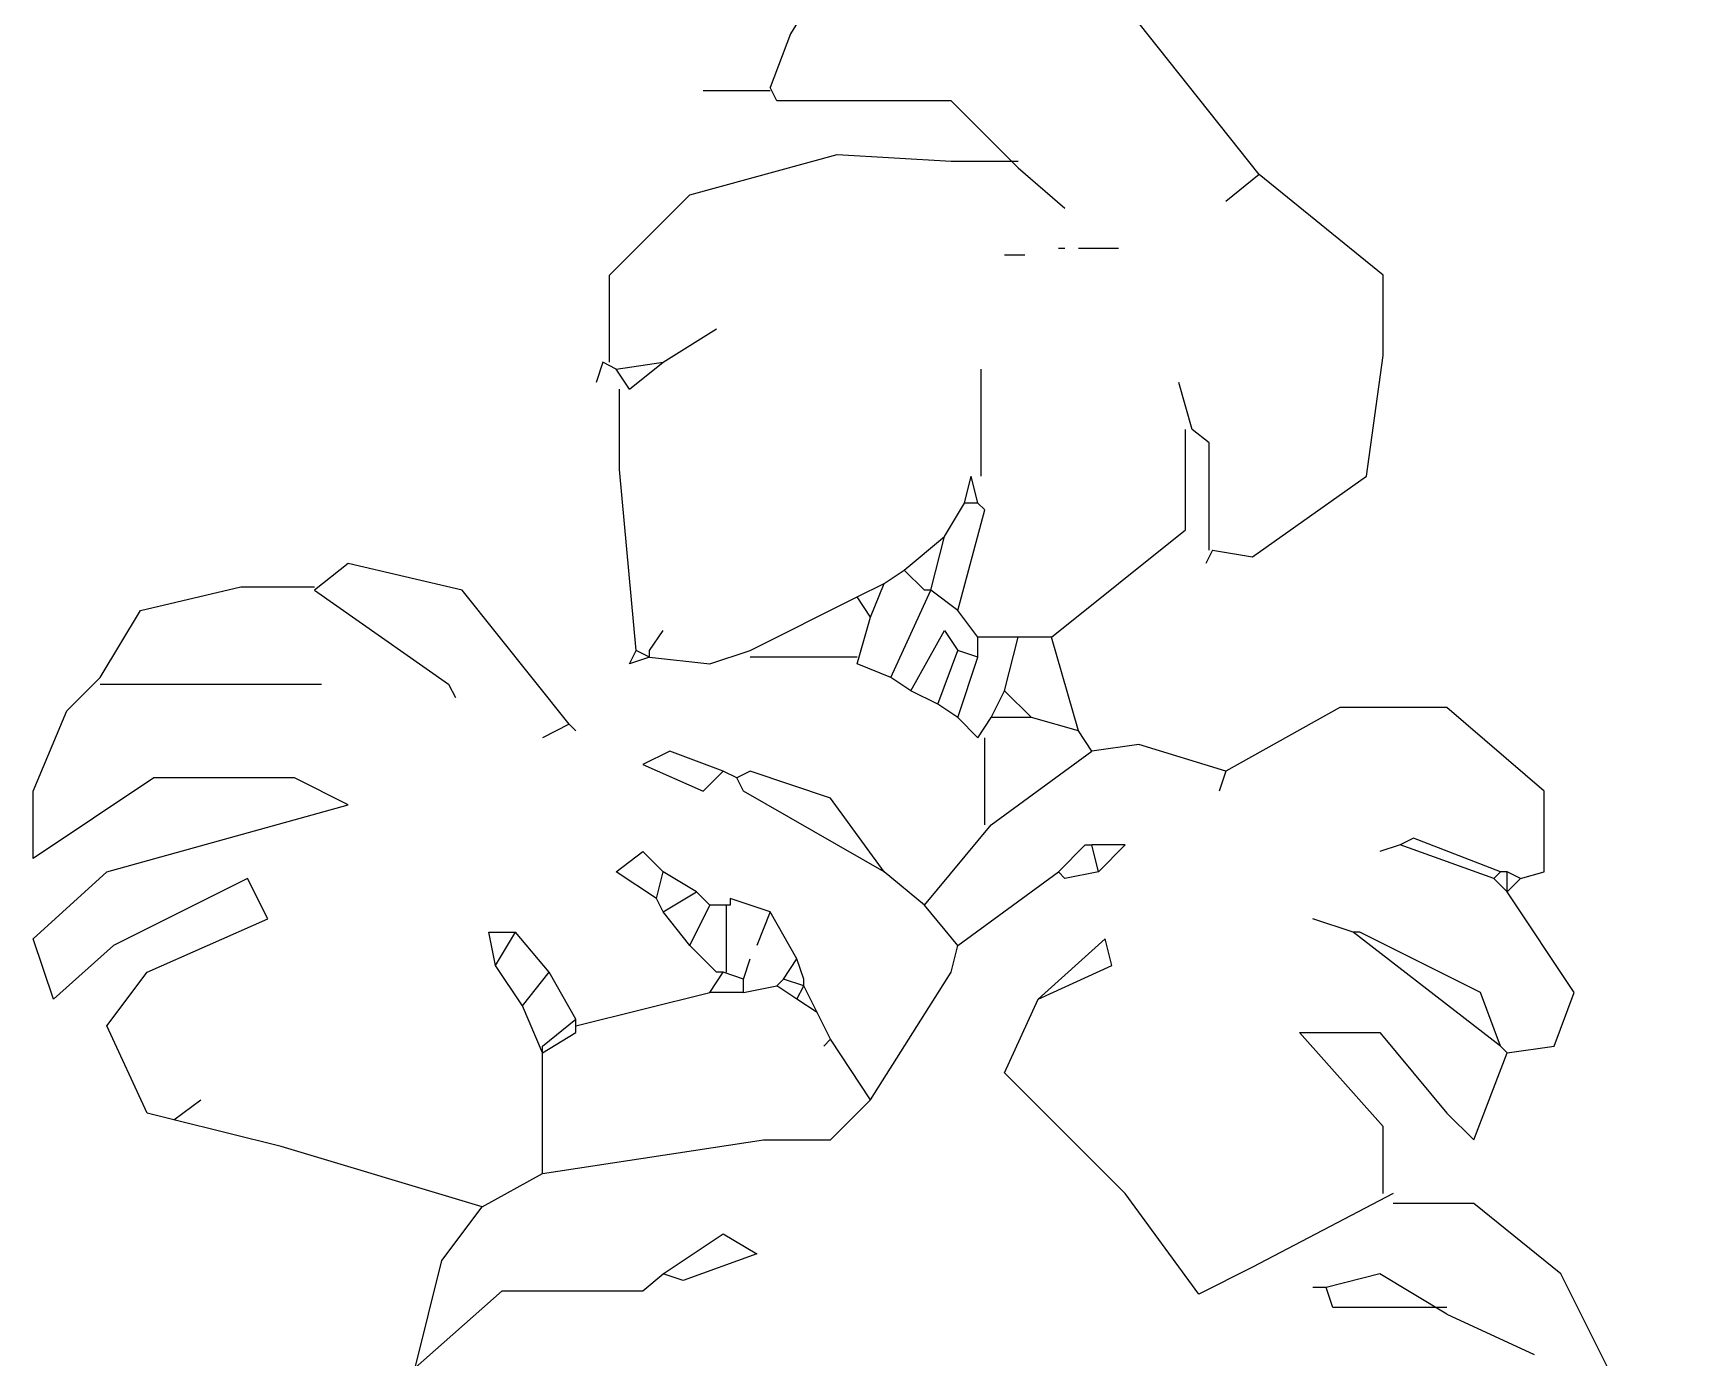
# Model space of a CAD drawing. Header units: millimetres. Extents: x 284148 to 331264, y 78716 to 101523.
# Drawn here: x 289113 to 290022, y 86199 to 86924 of the extents above; entities that cross this region are included whole.
import ezdxf

# ---------------------------------------------------------------- set-up
doc = ezdxf.new("R2010")
doc.units = ezdxf.units.MM

# ---------------------------------------------------------------- blocks, each defined once
blk = doc.blocks.new('A$C5D3F273F')
at = {"linetype": 'Continuous'}
for points in [[(1088.97, 2229.33), (989.94, 2354), (909.28, 2372.33), (861.62, 2354), (832.32, 2306.34), (821.29, 2277)], [(821.29, 2275.17), (784.67, 2275.17)], [(956.93, 2233), (920.31, 2269.67), (825, 2269.67), (821.29, 2277)], [(733.3, 2126.66), (733.3, 2174.33), (777.3, 2218.34), (857.96, 2240.33), (920.31, 2236.67), (956.93, 2236.67)], [(956.93, 2233), (982.62, 2211)], [(1063.28, 2024), (1085.3, 2020.34), (1147.66, 2064.33), (1156.84, 2130.33), (1156.84, 2174.33), (1088.97, 2229.33)], [(1088.97, 2229.33), (1070.61, 2214.66)], [(960.65, 2185.33), (949.61, 2185.33)], [(982.62, 2189), (979, 2189)], [(1011.96, 2189), (989.94, 2189)], [(762.65, 2126.66), (791.99, 2145)], [(729.64, 2126.66), (725.98, 2115.66)], [(736.96, 2123), (729.64, 2126.66)], [(736.96, 2123), (762.65, 2126.66)], [(744.34, 2112), (736.96, 2123)], [(744.34, 2112), (762.65, 2126.66)], [(936.82, 2064.33), (936.82, 2123)], [(747.95, 1968.99), (738.77, 2067.99), (738.77, 2112)], [(1052.3, 2090), (1044.97, 2115.66)], [(975.29, 1976.33), (1048.63, 2035), (1048.63, 2090)], [(1061.48, 2024), (1061.48, 2082.67), (1052.3, 2090)], [(927.64, 2049.67), (931.3, 2064.33)], [(934.96, 2049.67), (931.3, 2064.33)], [(916.6, 2031.34), (927.64, 2049.67)], [(923.98, 1991), (938.67, 2046), (934.96, 2049.67)], [(934.96, 2049.67), (927.64, 2049.67)], [(894.63, 2013), (916.6, 2031.34)], [(909.28, 2002), (916.6, 2031.34)], [(1063.28, 2024), (1059.67, 2016.66)], [(711.33, 1928.66), (652.64, 2002), (590.33, 2016.66), (571.97, 2002)], [(883.64, 2005.66), (894.63, 2013)], [(905.66, 2002), (894.63, 2013)], [(454.64, 1954.33), (476.66, 1991), (531.64, 2003.83), (571.97, 2003.83)], [(571.97, 2002), (645.31, 1950.67), (648.98, 1943.34)], [(868.95, 1998.33), (883.64, 2005.66)], [(876.27, 1987.33), (883.64, 2005.66)], [(887.31, 1954.33), (909.28, 2002)], [(909.28, 2002), (905.66, 2002)], [(923.98, 1991), (909.28, 2002)], [(810.3, 1968.99), (868.95, 1998.33)], [(876.27, 1987.33), (868.95, 1998.33)], [(868.95, 1961.67), (876.27, 1987.33)], [(934.96, 1976.33), (923.98, 1991)], [(755.27, 1968.99), (762.65, 1979.99)], [(898.34, 1947), (916.6, 1979.99), (923.98, 1968.99)], [(934.96, 1965.33), (934.96, 1976.33)], [(956.93, 1976.33), (934.96, 1976.33)], [(949.61, 1947), (956.93, 1976.33)], [(975.29, 1976.33), (956.93, 1976.33)], [(989.94, 1925), (975.29, 1976.33)], [(755.27, 1965.33), (744.34, 1961.67), (747.95, 1968.99)], [(755.27, 1965.33), (747.95, 1968.99)], [(755.27, 1965.33), (755.27, 1968.99)], [(755.27, 1965.33), (788.28, 1961.67), (810.3, 1968.99)], [(868.95, 1965.33), (810.3, 1965.33)], [(912.99, 1939.66), (923.98, 1968.99)], [(934.96, 1965.33), (923.98, 1968.99)], [(923.98, 1932.34), (934.96, 1965.33)], [(887.31, 1954.33), (868.95, 1961.67)], [(494.97, 1712.33), (480.27, 1716), (458.3, 1763.67), (480.27, 1792.99), (546.29, 1822.33), (535.3, 1844.34), (461.96, 1807.67), (429, 1778.33), (417.97, 1811.33), (458.3, 1848), (590.33, 1884.67), (560.94, 1899.33), (483.98, 1899.33), (417.97, 1855.33), (417.97, 1892), (436.33, 1936), (454.64, 1954.33)], [(454.64, 1950.67), (575.64, 1950.67)], [(898.34, 1947), (887.31, 1954.33)], [(912.99, 1939.66), (898.34, 1947)], [(942.29, 1932.34), (949.61, 1947)], [(964.31, 1932.34), (949.61, 1947)], [(923.98, 1932.34), (912.99, 1939.66)], [(1231.93, 1844.34), (1244.82, 1848), (1244.82, 1892), (1191.6, 1937.83), (1132.96, 1937.83), (1070.61, 1903)], [(711.33, 1928.66), (696.63, 1921.34)], [(711.33, 1928.66), (714.94, 1925)], [(934.96, 1921.34), (923.98, 1932.34)], [(934.96, 1921.34), (942.29, 1932.34)], [(964.31, 1932.34), (942.29, 1932.34)], [(989.94, 1925), (964.31, 1932.34)], [(938.67, 1873.67), (938.67, 1921.34)], [(997.32, 1914), (989.94, 1925)], [(795.61, 1903), (766.31, 1914), (751.66, 1906.67), (784.67, 1892), (795.61, 1903)], [(942.29, 1873.67), (997.32, 1914)], [(1070.61, 1903), (1022.95, 1917.66), (997.32, 1914)], [(802.98, 1899.33), (795.61, 1903)], [(883.64, 1848), (854.3, 1888.33), (810.3, 1903), (802.98, 1899.33)], [(1070.61, 1903), (1066.99, 1892)], [(883.64, 1848), (806.64, 1892), (802.98, 1899.33)], [(905.66, 1829.66), (942.29, 1873.67)], [(1221, 1848), (1173.34, 1866.33), (1165.97, 1862.67)], [(758.98, 1833.34), (736.96, 1848), (751.66, 1859), (762.65, 1848)], [(979, 1848), (993.65, 1862.67), (997.32, 1862.67)], [(1000.98, 1848), (1015.63, 1862.67), (997.32, 1862.67)], [(1000.98, 1848), (997.32, 1862.67)], [(1165.97, 1862.67), (1154.98, 1859)], [(1217.29, 1844.34), (1165.97, 1862.67)], [(758.98, 1833.34), (762.65, 1848)], [(780.96, 1837), (762.65, 1848)], [(905.66, 1829.66), (883.64, 1848)], [(923.98, 1807.67), (979, 1848)], [(1000.98, 1848), (982.62, 1844.34), (979, 1848)], [(1217.29, 1844.34), (1221, 1848)], [(1224.61, 1848), (1221, 1848)], [(1224.61, 1840.66), (1224.61, 1848)], [(1231.93, 1844.34), (1224.61, 1848)], [(762.65, 1826), (780.96, 1837)], [(788.28, 1829.66), (780.96, 1837)], [(1224.61, 1837), (1217.29, 1844.34)], [(1224.61, 1837), (1231.93, 1844.34)], [(1224.61, 1837), (1224.61, 1840.66)], [(1224.61, 1749), (1250.29, 1752.66), (1261.33, 1781.99), (1224.61, 1837)], [(762.65, 1826), (758.98, 1833.34)], [(777.3, 1807.67), (788.28, 1829.66)], [(799.32, 1829.66), (788.28, 1829.66)], [(797.46, 1792.99), (797.46, 1829.66)], [(821.29, 1826), (799.32, 1833.34), (799.32, 1829.66)], [(923.98, 1807.67), (905.66, 1829.66)], [(777.3, 1807.67), (762.65, 1826)], [(821.29, 1826), (813.97, 1807.67)], [(835.94, 1800.33), (821.29, 1826)], [(1140.33, 1815), (1118.31, 1822.33)], [(671, 1796.67), (667.29, 1815), (681.93, 1815)], [(671, 1796.67), (681.93, 1815)], [(700.29, 1792.99), (681.93, 1815)], [(967.97, 1778.33), (1008.3, 1796.67), (1004.64, 1811.33), (967.97, 1778.33)], [(1221, 1752.66), (1140.33, 1815)], [(1221, 1752.66), (1209.96, 1781.99), (1143.95, 1815), (1140.33, 1815)], [(791.99, 1792.99), (777.3, 1807.67)], [(876.27, 1723.33), (920.31, 1792.99), (923.98, 1807.67)], [(685.65, 1774.67), (671, 1796.67)], [(685.65, 1774.67), (700.29, 1792.99)], [(714.94, 1767.33), (700.29, 1792.99)], [(788.28, 1781.99), (795.61, 1792.99)], [(795.61, 1792.99), (791.99, 1792.99)], [(806.64, 1789.33), (795.61, 1792.99)], [(806.64, 1789.33), (810.3, 1800.33)], [(828.61, 1789.33), (835.94, 1800.33)], [(839.65, 1789.33), (835.94, 1800.33)], [(806.64, 1781.99), (806.64, 1789.33)], [(806.64, 1781.99), (825, 1785.67)], [(825, 1785.67), (828.61, 1789.33)], [(835.94, 1778.33), (825, 1785.67)], [(839.65, 1785.67), (828.61, 1789.33)], [(835.94, 1778.33), (839.65, 1785.67)], [(839.65, 1785.67), (839.65, 1789.33)], [(846.97, 1771), (839.65, 1785.67)], [(696.63, 1749), (685.65, 1774.67)], [(714.94, 1763.67), (788.28, 1781.99)], [(806.64, 1781.99), (788.28, 1781.99)], [(846.97, 1771), (835.94, 1778.33)], [(1162.31, 1672), (1085.3, 1631.67), (1055.96, 1617), (1015.63, 1672), (949.61, 1738), (967.97, 1778.33)], [(696.63, 1752.66), (714.94, 1767.33)], [(714.94, 1763.67), (714.94, 1767.33)], [(854.3, 1756.34), (846.97, 1771)], [(696.63, 1749), (714.94, 1760), (714.94, 1763.67)], [(854.3, 1756.34), (850.64, 1752.66)], [(876.27, 1723.33), (854.3, 1756.34)], [(1156.84, 1672), (1156.84, 1708.67), (1110.94, 1760), (1154.98, 1760), (1191.6, 1716), (1206.3, 1701.33), (1224.61, 1749)], [(696.63, 1749), (696.63, 1752.66)], [(696.63, 1683), (696.63, 1749)], [(1224.61, 1749), (1221, 1752.66)], [(494.97, 1712.33), (509.67, 1723.33)], [(696.63, 1683), (817.63, 1701.33), (854.3, 1701.33), (876.27, 1723.33)], [(663.67, 1664.66), (553.61, 1697.67), (494.97, 1712.33)], [(663.67, 1664.66), (696.63, 1683)], [(626.95, 1576.66), (641.6, 1635.33), (663.67, 1664.66)], [(1312.65, 1441), (1327.3, 1470.34), (1301.66, 1543.66), (1279.64, 1576.66), (1254, 1628), (1206.3, 1666.5), (1162.31, 1666.5)], [(762.65, 1628), (795.61, 1650), (813.97, 1639), (773.63, 1624.33), (762.65, 1628)], [(626.95, 1576.66), (674.61, 1618.84), (751.66, 1618.84), (762.65, 1628)], [(1191.6, 1605.99), (1154.98, 1628), (1125.64, 1620.67)], [(1125.64, 1620.67), (1118.31, 1620.67)], [(1191.6, 1609.67), (1129.3, 1609.67), (1125.64, 1620.67)], [(1191.6, 1605.99), (1239.31, 1584)]]:
    blk.add_lwpolyline(points, dxfattribs=at)

msp = doc.modelspace()

# ---------------------------------------------------------------- block references
msp.add_blockref('A$C5D3F273F', (288694.87, 84617.09))

doc.saveas('drawing.dxf')
